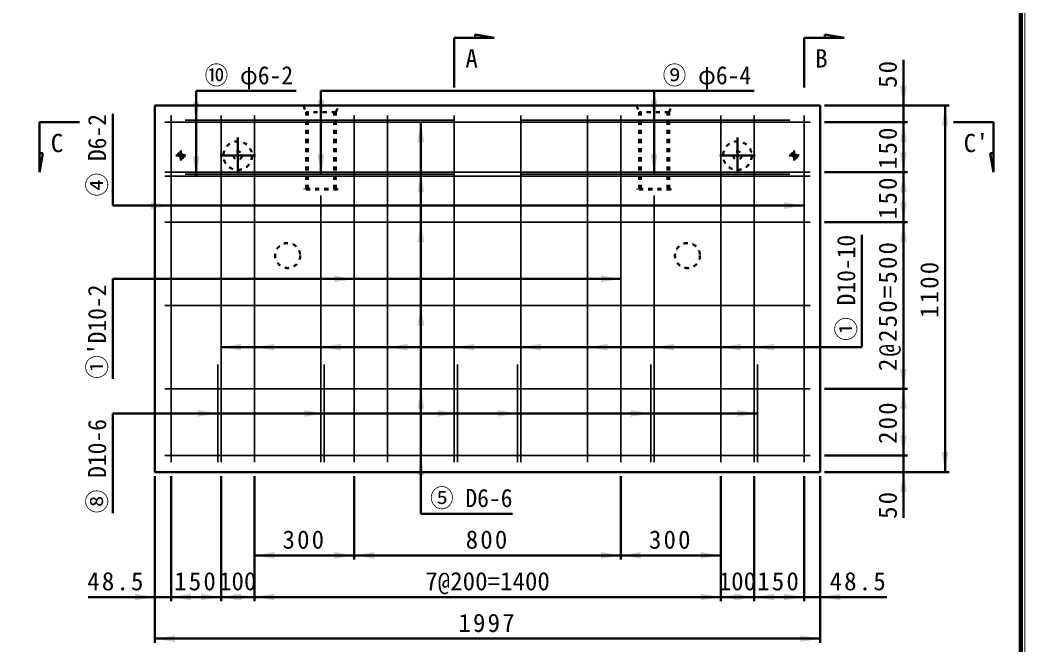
# Model space of a CAD drawing. Units: millimetres, scale not verified, with parts at other scales. Extents: x 100 to 4105, y 100 to 2870.
# Drawn here: x 2899 to 4105, y 817 to 1568 of the extents above; entities that cross this region are included whole.
import ezdxf
from ezdxf.enums import TextEntityAlignment as Align

# ---------------------------------------------------------------- set-up
doc = ezdxf.new("R2010")
doc.units = ezdxf.units.MM
doc.header["$LTSCALE"] = 5
doc.linetypes.add('USER2', pattern=[13.4, 10, -1.2, 1, -1.2])
doc.linetypes.add('USER3', pattern=[2.2, 1, -1.2])
doc.layers.add('V-nasSTD', color=7, linetype='Continuous', lineweight=50)
doc.styles.add('ＭＳ ゴシック', font='')
doc.styles.get('ＭＳ ゴシック').set_extended_font_data('MS Gothic')

msp = doc.modelspace()

# ---------------------------------------------------------------- hatches: boundary and pattern name
at = {"layer": 'V-nasSTD'}
for points in [[(3959.234, 1488.937), (3963.234, 1488.937), (3959.234, 1464.937), (3955.234, 1488.937)], [(3109.834, 1468.937), (3113.834, 1468.937), (3109.834, 1444.937), (3105.834, 1468.937)], [(3259.834, 1471.337), (3263.834, 1471.337), (3259.834, 1447.337), (3255.834, 1471.337)], [(3659.834, 1471.337), (3663.834, 1471.337), (3659.834, 1447.337), (3655.834, 1471.337)], [(4009.234, 1440.937), (4013.234, 1440.937), (4009.234, 1464.937), (4005.234, 1440.937)], [(3379.834, 1420.937), (3383.834, 1420.937), (3379.834, 1444.937), (3375.834, 1420.937)], [(3959.234, 1420.937), (3963.234, 1420.937), (3959.234, 1444.937), (3955.234, 1420.937)], [(3109.834, 1404.137), (3113.834, 1404.137), (3109.834, 1380.137), (3105.834, 1404.137)], [(3259.834, 1406.537), (3263.834, 1406.537), (3259.834, 1382.537), (3255.834, 1406.537)], [(3659.834, 1406.537), (3663.834, 1406.537), (3659.834, 1382.537), (3655.834, 1406.537)], [(3959.234, 1408.937), (3963.234, 1408.937), (3959.234, 1384.937), (3955.234, 1408.937)], [(3379.834, 1360.937), (3383.834, 1360.937), (3379.834, 1384.937), (3375.834, 1360.937)], [(3959.234, 1360.937), (3963.234, 1360.937), (3959.234, 1384.937), (3955.234, 1360.937)], [(3055.834, 1344.937), (3055.834, 1340.937), (3079.834, 1344.937), (3055.834, 1348.937)], [(3815.834, 1344.937), (3815.834, 1340.937), (3839.834, 1344.937), (3815.834, 1348.937)], [(3959.234, 1348.937), (3963.234, 1348.937), (3959.234, 1324.937), (3955.234, 1348.937)], [(3379.834, 1300.937), (3383.834, 1300.937), (3379.834, 1324.937), (3375.834, 1300.937)], [(3959.234, 1300.937), (3963.234, 1300.937), (3959.234, 1324.937), (3955.234, 1300.937)], [(3275.834, 1256.937), (3275.834, 1252.937), (3299.834, 1256.937), (3275.834, 1260.937)], [(3595.834, 1256.937), (3595.834, 1252.937), (3619.834, 1256.937), (3595.834, 1260.937)], [(3379.834, 1200.937), (3383.834, 1200.937), (3379.834, 1224.937), (3375.834, 1200.937)], [(3163.834, 1174.937), (3163.834, 1170.937), (3139.834, 1174.937), (3163.834, 1178.937)], [(3203.834, 1174.937), (3203.834, 1170.937), (3179.834, 1174.937), (3203.834, 1178.937)], [(3283.834, 1174.937), (3283.834, 1170.937), (3259.834, 1174.937), (3283.834, 1178.937)], [(3363.834, 1174.937), (3363.834, 1170.937), (3339.834, 1174.937), (3363.834, 1178.937)], [(3443.834, 1174.937), (3443.834, 1170.937), (3419.834, 1174.937), (3443.834, 1178.937)], [(3523.834, 1174.937), (3523.834, 1170.937), (3499.834, 1174.937), (3523.834, 1178.937)], [(3603.834, 1174.937), (3603.834, 1170.937), (3579.834, 1174.937), (3603.834, 1178.937)], [(3683.834, 1174.937), (3683.834, 1170.937), (3659.834, 1174.937), (3683.834, 1178.937)], [(3763.834, 1174.937), (3763.834, 1170.937), (3739.834, 1174.937), (3763.834, 1178.937)], [(3803.834, 1174.937), (3803.834, 1170.937), (3779.834, 1174.937), (3803.834, 1178.937)], [(3959.234, 1148.937), (3963.234, 1148.937), (3959.234, 1124.937), (3955.234, 1148.937)], [(3379.834, 1100.937), (3383.834, 1100.937), (3379.834, 1124.937), (3375.834, 1100.937)], [(3959.234, 1100.937), (3963.234, 1100.937), (3959.234, 1124.937), (3955.234, 1100.937)], [(3111.834, 1095.452), (3111.834, 1091.452), (3135.834, 1095.452), (3111.834, 1099.452)], [(3239.834, 1095.452), (3239.834, 1091.452), (3263.834, 1095.452), (3239.834, 1099.452)], [(3399.834, 1095.452), (3399.834, 1091.452), (3423.834, 1095.452), (3399.834, 1099.452)], [(3471.834, 1095.452), (3471.834, 1091.452), (3495.834, 1095.452), (3471.834, 1099.452)], [(3631.834, 1095.452), (3631.834, 1091.452), (3655.834, 1095.452), (3631.834, 1099.452)], [(3759.834, 1095.452), (3759.834, 1091.452), (3783.834, 1095.452), (3759.834, 1099.452)], [(3959.234, 1068.937), (3963.234, 1068.937), (3959.234, 1044.937), (3955.234, 1068.937)], [(3379.834, 1020.937), (3383.834, 1020.937), (3379.834, 1044.937), (3375.834, 1020.937)], [(4009.234, 1048.937), (4013.234, 1048.937), (4009.234, 1024.937), (4005.234, 1048.937)], [(3959.234, 1000.937), (3963.234, 1000.937), (3959.234, 1024.937), (3955.234, 1000.937)], [(3203.834, 924.937), (3203.834, 920.937), (3179.834, 924.937), (3203.834, 928.937)], [(3275.834, 924.937), (3275.834, 920.937), (3299.834, 924.937), (3275.834, 928.937)], [(3323.834, 924.937), (3323.834, 920.937), (3299.834, 924.937), (3323.834, 928.937)], [(3595.834, 924.937), (3595.834, 920.937), (3619.834, 924.937), (3595.834, 928.937)], [(3643.834, 924.937), (3643.834, 920.937), (3619.834, 924.937), (3643.834, 928.937)], [(3715.834, 924.937), (3715.834, 920.937), (3739.834, 924.937), (3715.834, 928.937)], [(3036.434, 874.937), (3036.434, 870.937), (3060.434, 874.937), (3036.434, 878.937)], [(3103.834, 874.937), (3103.834, 870.937), (3079.834, 874.937), (3103.834, 878.937)], [(3115.834, 874.937), (3115.834, 870.937), (3139.834, 874.937), (3115.834, 878.937)], [(3163.834, 874.937), (3163.834, 870.937), (3139.834, 874.937), (3163.834, 878.937)], [(3155.834, 874.937), (3155.834, 870.937), (3179.834, 874.937), (3155.834, 878.937)], [(3203.834, 874.937), (3203.834, 870.937), (3179.834, 874.937), (3203.834, 878.937)], [(3715.834, 874.937), (3715.834, 870.937), (3739.834, 874.937), (3715.834, 878.937)], [(3763.834, 874.937), (3763.834, 870.937), (3739.834, 874.937), (3763.834, 878.937)], [(3755.834, 874.937), (3755.834, 870.937), (3779.834, 874.937), (3755.834, 878.937)], [(3803.834, 874.937), (3803.834, 870.937), (3779.834, 874.937), (3803.834, 878.937)], [(3815.834, 874.937), (3815.834, 870.937), (3839.834, 874.937), (3815.834, 878.937)], [(3883.234, 874.937), (3883.234, 870.937), (3859.234, 874.937), (3883.234, 878.937)], [(3084.434, 824.937), (3084.434, 820.937), (3060.434, 824.937), (3084.434, 828.937)], [(3835.234, 824.937), (3835.234, 820.937), (3859.234, 824.937), (3835.234, 828.937)]]:
    msp.add_hatch(color=256, dxfattribs=at).paths.add_polyline_path(points)

# ---------------------------------------------------------------- linework, layer by layer
at = {"layer": 'V-nasSTD', "lineweight": 100}
msp.add_line((4100, 105), (4100, 2865), dxfattribs=at)
at = {"layer": 'V-nasSTD'}
for p, q in [((3419.834, 1486.537), (3419.834, 1546.537)), ((3444.834, 1546.537), (3419.834, 1546.537)), ((3444.834, 1546.537), (3444.834, 1550.377)), ((3444.834, 1550.377), (3467.874, 1546.537)), ((3444.834, 1546.537), (3467.874, 1546.537)), ((3839.834, 1486.537), (3839.834, 1546.537)), ((3864.834, 1546.537), (3839.834, 1546.537)), ((3864.834, 1546.537), (3864.834, 1550.377)), ((3864.834, 1550.377), (3887.874, 1546.537)), ((3864.834, 1546.537), (3887.874, 1546.537)), ((3959.234, 1464.937), (3959.234, 1519.937)), ((3109.834, 1482.537), (3109.834, 1380.137)), ((3109.834, 1482.537), (3229.834, 1482.537)), ((3259.834, 1482.537), (3259.834, 1382.537)), ((3259.834, 1482.537), (3779.834, 1482.537)), ((3659.834, 1482.537), (3659.834, 1382.537)), ((3060.434, 1464.937), (3060.434, 1024.937)), ((3859.234, 1464.937), (3060.434, 1464.937)), ((3859.234, 1024.937), (3859.234, 1464.937)), ((3864.234, 1464.937), (4014.234, 1464.937)), ((3959.234, 1464.937), (3959.234, 1444.937)), ((4009.234, 1464.937), (4009.234, 1024.937)), ((3009.834, 1344.937), (3009.834, 1454.937)), ((2921.986, 1407.977), (2921.986, 1444.937)), ((2970.026, 1444.937), (2921.986, 1444.937)), ((3379.834, 974.937), (3379.834, 1444.937)), ((3864.234, 1444.937), (3964.234, 1444.937)), ((3959.234, 1444.937), (3959.234, 1384.937)), ((4019.234, 1444.937), (4067.274, 1444.937)), ((4067.274, 1407.977), (4067.274, 1444.937)), ((2921.986, 1407.977), (2925.826, 1407.977)), ((2925.826, 1407.977), (2921.986, 1384.937)), ((2921.986, 1407.977), (2921.986, 1384.937)), ((4067.274, 1407.977), (4063.434, 1407.977)), ((4063.434, 1407.977), (4067.274, 1384.937)), ((4067.274, 1407.977), (4067.274, 1384.937)), ((3864.234, 1384.937), (3964.234, 1384.937)), ((3959.234, 1384.937), (3959.234, 1324.937)), ((3839.834, 1344.937), (3009.834, 1344.937)), ((3864.234, 1324.937), (3964.234, 1324.937)), ((3959.234, 1324.937), (3959.234, 1124.937)), ((3909.234, 1174.937), (3909.234, 1309.937)), ((3619.834, 1256.937), (3009.834, 1256.937)), ((3009.834, 1136.937), (3009.834, 1256.937)), ((3909.234, 1174.937), (3139.834, 1174.937)), ((3864.234, 1124.937), (3964.234, 1124.937)), ((3959.234, 1124.937), (3959.234, 1044.937)), ((3783.834, 1095.452), (3009.834, 1095.452)), ((3009.834, 975.452), (3009.834, 1095.452)), ((3864.234, 1044.937), (3964.234, 1044.937)), ((3959.234, 1024.937), (3959.234, 1044.937)), ((3060.434, 1024.937), (3859.234, 1024.937)), ((3060.434, 1019.937), (3060.434, 819.937)), ((3079.834, 1019.937), (3079.834, 869.937)), ((3139.834, 1019.937), (3139.834, 869.937)), ((3179.834, 1019.937), (3179.834, 869.937)), ((3299.834, 1019.937), (3299.834, 919.937)), ((3619.834, 1019.937), (3619.834, 919.937)), ((3739.834, 1019.937), (3739.834, 869.937)), ((3779.834, 1019.937), (3779.834, 869.937)), ((3839.834, 1019.937), (3839.834, 869.937)), ((3859.234, 1019.937), (3859.234, 819.937)), ((3864.234, 1024.937), (4014.234, 1024.937)), ((3959.234, 1024.937), (3959.234, 969.937)), ((3379.834, 974.937), (3489.834, 974.937)), ((3299.834, 924.937), (3179.834, 924.937)), ((3619.834, 924.937), (3299.834, 924.937)), ((3739.834, 924.937), (3619.834, 924.937)), ((2980.434, 874.937), (3060.434, 874.937)), ((3060.434, 874.937), (3079.834, 874.937)), ((3079.834, 874.937), (3139.834, 874.937)), ((3139.834, 874.937), (3179.834, 874.937)), ((3179.834, 874.937), (3739.834, 874.937)), ((3779.834, 874.937), (3739.834, 874.937)), ((3839.834, 874.937), (3779.834, 874.937)), ((3859.234, 874.937), (3839.834, 874.937)), ((3939.234, 874.937), (3859.234, 874.937)), ((3060.434, 824.937), (3859.234, 824.937))]:
    msp.add_line(p, q, dxfattribs=at)
at = {"layer": 'V-nasSTD', "linetype": 'USER3'}
for p, q in [((3238.834, 1464.937), (3241.834, 1456.937)), ((3277.834, 1456.937), (3280.834, 1464.937)), ((3638.834, 1464.937), (3641.834, 1456.937)), ((3677.834, 1456.937), (3680.834, 1464.937)), ((3241.834, 1364.937), (3241.834, 1456.937)), ((3277.834, 1456.937), (3241.834, 1456.937)), ((3243.834, 1364.937), (3243.834, 1456.937)), ((3275.834, 1364.937), (3275.834, 1456.937)), ((3277.834, 1364.937), (3277.834, 1456.937)), ((3641.834, 1364.937), (3641.834, 1456.937)), ((3677.834, 1456.937), (3641.834, 1456.937)), ((3643.834, 1364.937), (3643.834, 1456.937)), ((3675.834, 1364.937), (3675.834, 1456.937)), ((3677.834, 1364.937), (3677.834, 1456.937)), ((3279.834, 1364.937), (3239.834, 1364.937)), ((3239.834, 1364.137), (3239.834, 1364.937)), ((3279.834, 1364.137), (3239.834, 1364.137)), ((3279.834, 1364.137), (3279.834, 1364.937)), ((3679.834, 1364.937), (3639.834, 1364.937)), ((3639.834, 1364.137), (3639.834, 1364.937)), ((3679.834, 1364.137), (3639.834, 1364.137)), ((3679.834, 1364.137), (3679.834, 1364.937))]:
    msp.add_line(p, q, dxfattribs=at)
at = {"layer": 'V-nasSTD', "lineweight": 35}
for p, q in [((3079.834, 1452.937), (3079.834, 1036.937)), ((3139.834, 1452.937), (3139.834, 1036.937)), ((3179.834, 1452.937), (3179.834, 1036.937)), ((3299.834, 1452.937), (3299.834, 1036.937)), ((3339.834, 1452.937), (3339.834, 1036.937)), ((3419.834, 1452.937), (3419.834, 1036.937)), ((3499.834, 1452.937), (3499.834, 1036.937)), ((3579.834, 1452.937), (3579.834, 1036.937)), ((3619.834, 1452.937), (3619.834, 1036.937)), ((3739.834, 1452.937), (3739.834, 1036.937)), ((3779.834, 1452.937), (3779.834, 1036.937)), ((3839.834, 1452.937), (3839.834, 1036.937)), ((3072.434, 1444.937), (3847.234, 1444.937)), ((3096.834, 1447.337), (3419.834, 1447.337)), ((3822.834, 1447.337), (3499.834, 1447.337)), ((3072.434, 1384.937), (3847.234, 1384.937)), ((3072.434, 1380.137), (3847.234, 1380.137)), ((3096.834, 1382.537), (3419.834, 1382.537)), ((3822.834, 1382.537), (3499.834, 1382.537)), ((3259.834, 1356.937), (3259.834, 1036.937)), ((3659.834, 1356.937), (3659.834, 1036.937)), ((3072.434, 1324.937), (3847.234, 1324.937)), ((3072.434, 1224.937), (3847.234, 1224.937)), ((3135.834, 1153.967), (3135.834, 1036.937)), ((3263.834, 1153.967), (3263.834, 1036.937)), ((3423.834, 1153.967), (3423.834, 1036.937)), ((3495.834, 1153.967), (3495.834, 1036.937)), ((3655.834, 1153.967), (3655.834, 1036.937)), ((3783.834, 1153.967), (3783.834, 1036.937)), ((3072.434, 1124.937), (3847.234, 1124.937)), ((3072.434, 1044.937), (3847.234, 1044.937))]:
    msp.add_line(p, q, dxfattribs=at)
at = {"layer": 'V-nasSTD', "linetype": 'USER2'}
for p, q in [((3159.834, 1426.737), (3159.834, 1384.337)), ((3759.834, 1426.737), (3759.834, 1384.337)), ((3085.634, 1404.937), (3097.634, 1404.937)), ((3091.634, 1398.937), (3091.634, 1410.937)), ((3138.634, 1404.937), (3181.034, 1404.937)), ((3738.634, 1404.937), (3781.034, 1404.937)), ((3822.034, 1404.937), (3834.034, 1404.937)), ((3828.034, 1398.937), (3828.034, 1410.937))]:
    msp.add_line(p, q, dxfattribs=at)
at = {"layer": 'V-nasSTD', "lineweight": 13}
msp.add_lwpolyline([(100, 100), (100, 2870), (4105, 2870), (4105, 100)], close=True, dxfattribs=at)
at = {"layer": 'V-nasSTD', "linetype": 'USER3'}
for centre, radius in [((3159.834, 1404.937), 17.2), ((3759.834, 1404.937), 17.2), ((3091.634, 1404.937), 3.8), ((3091.634, 1404.937), 2.4), ((3091.634, 1404.937), 2), ((3159.834, 1404.937), 5), ((3759.834, 1404.937), 5), ((3828.034, 1404.937), 3.8), ((3828.034, 1404.937), 2.4), ((3828.034, 1404.937), 2), ((3219.834, 1284.937), 15), ((3699.834, 1284.937), 15)]:
    msp.add_circle(centre, radius, dxfattribs=at)

# ---------------------------------------------------------------- texts
at = {"layer": 'V-nasSTD', "style": 'ＭＳ ゴシック'}
for s, p in [('A', (3440.699, 1532.713)), ('B', (3860.699, 1532.713)), ('C', (2942.851, 1431.113)), ("C'", (4046.408, 1431.113)), ('100', (3159.834, 904.937)), ('7@200=1400', (3459.834, 904.937)), ('100', (3759.834, 904.937))]:
    msp.add_text(s, height=21.99, dxfattribs=at).set_placement(p, align=Align.TOP_CENTER)
at = {"layer": 'V-nasSTD', "style": 'ＭＳ ゴシック', "width": 0.95}
for s, p in [('⑩ φ6-2', (3173.199, 1512.345)), ('⑨ φ6-4', (3723.199, 1512.345)), ('⑤ D6-6', (3440.278, 1004.745))]:
    msp.add_text(s, height=21.85, dxfattribs=at).set_placement(p, align=Align.TOP_CENTER)
for s, p in [('④ D6-2', (2980.026, 1405.382)), ('① D10-10', (3879.426, 1246.223)), ("①'D10-2", (2980.026, 1193.573)), ('⑧ D10-6', (2980.026, 1032.087))]:
    msp.add_text(s, height=21.85, rotation=90, dxfattribs=at).set_placement(p, align=Align.TOP_CENTER)
at = {"layer": 'V-nasSTD', "char_height": 21.99, "attachment_point": 2, "rotation": 90, "style": 'ＭＳ ゴシック'}
for s, insert in [('\\T1.17;50', (3929.234, 1503.687)), ('\\T1.17;150', (3929.234, 1414.937)), ('\\T1.17;150', (3929.234, 1354.937)), ('\\T1.17;2@250=500', (3929.234, 1224.937)), ('\\T1.17;1100', (3979.234, 1244.937)), ('\\T1.17;200', (3929.234, 1084.937)), ('\\T1.17;50', (3929.234, 986.187))]:
    msp.add_mtext(s, dxfattribs=dict(at, insert=insert))
at = {"layer": 'V-nasSTD', "char_height": 21.99, "attachment_point": 2, "style": 'ＭＳ ゴシック'}
for s, insert in [('\\T1.17;300', (3239.834, 954.937)), ('\\T1.17;800', (3459.834, 954.937)), ('\\T1.17;300', (3679.834, 954.937)), ('\\T1.17;48.5', (3014.184, 904.937)), ('\\T1.17;150', (3109.834, 904.937)), ('\\T1.17;150', (3809.834, 904.937)), ('\\T1.17;48.5', (3905.484, 904.937)), ('\\T1.17;1997', (3459.834, 854.937))]:
    msp.add_mtext(s, dxfattribs=dict(at, insert=insert))

doc.saveas('drawing.dxf')
